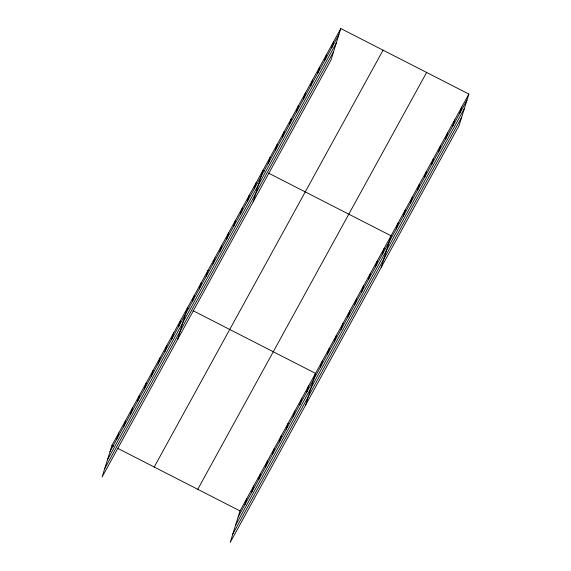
<?xml version="1.0" encoding="UTF-8"?>
<svg xmlns="http://www.w3.org/2000/svg" width="571" height="571" viewBox="0 0 571 571"><rect width="100%" height="100%" fill="white"/><g stroke="black" fill="none" stroke-linecap="round" stroke-linejoin="round"><path stroke-width="0.86" d="M340.801 28.55L111.945 445.409L102.123 476.928L330.987 60.069L340.801 28.55L468.877 94.072L459.055 125.591L230.199 542.45L240.013 510.931L468.877 94.072M116.905 439.013L118.811 432.897M123.771 426.508L125.677 420.392M130.638 414.004L132.543 407.887M137.504 401.499L139.41 395.382M144.37 388.994L146.276 382.877M151.236 376.489L153.142 370.372M158.103 363.984L160.001 357.867M164.962 351.479L166.868 345.362M171.828 338.974L173.734 332.857M178.694 326.469L180.6 320.345M177.652 339.367L187.466 307.84L189.037 308.647M192.427 301.452L194.333 295.335M199.293 288.947L201.199 282.831M206.16 276.443L208.065 270.326M213.026 263.938L214.932 257.821M219.892 251.433L221.798 245.316M226.758 238.928L228.664 232.811M233.625 226.423L235.53 220.306M240.491 213.918L242.397 207.801M247.357 201.406L249.263 195.289M254.223 188.901L256.122 182.784M253.174 201.799L262.988 170.279L264.559 171.079M268.163 163.513L270.062 157.396M275.236 150.63L277.142 144.513M282.31 137.747L284.215 131.63M289.383 124.856L291.289 118.739M296.456 111.973L298.362 105.856M303.529 99.09L305.435 92.973M310.603 86.207L312.508 80.09M317.676 73.324L319.582 67.207M324.749 60.433L326.655 54.316M331.822 47.55L333.728 41.433M244.973 504.543L246.879 498.426M251.84 492.038L253.745 485.921M258.706 479.526L260.612 473.409M265.572 467.021L267.478 460.904M272.438 454.516L274.344 448.399M279.305 442.011L281.21 435.894M286.171 429.506L288.077 423.389M293.037 417.001L294.943 410.884M299.903 404.496L301.809 398.38M306.77 391.992L308.675 385.875M305.721 404.889L315.535 373.37L192.948 310.645M320.495 366.982L322.401 360.858M327.361 354.47L329.267 348.353M334.228 341.965L336.133 335.848M341.094 329.46L343 323.343M347.96 316.955L349.866 310.838M354.827 304.45L356.732 298.333M361.693 291.945L363.599 285.828M368.559 279.44L370.465 273.323M375.425 266.935L377.331 260.819M382.292 254.43L384.197 248.314M381.242 267.328L391.064 235.802L268.47 173.084M396.231 229.035L398.137 222.918M403.304 216.152L405.21 210.035M410.378 203.269L412.283 197.152M417.451 190.386L419.357 184.269M424.524 177.495L426.43 171.379M431.597 164.612L433.503 158.495M438.671 151.729L440.576 145.612M445.744 138.846L447.65 132.729M452.817 125.963L454.723 119.846M459.891 113.072L461.796 106.955M110.039 451.525L338.896 34.667M107.427 459.905L336.29 43.053M104.736 468.541L333.6 51.69M154.206 467.028L383.07 50.169M197.752 489.304L426.608 72.453M238.107 517.048L466.971 100.189M235.495 525.427L464.359 108.576M232.811 534.063L461.668 117.212M111.945 445.409L113.508 446.208M117.426 448.206L240.013 510.931"/></g></svg>
